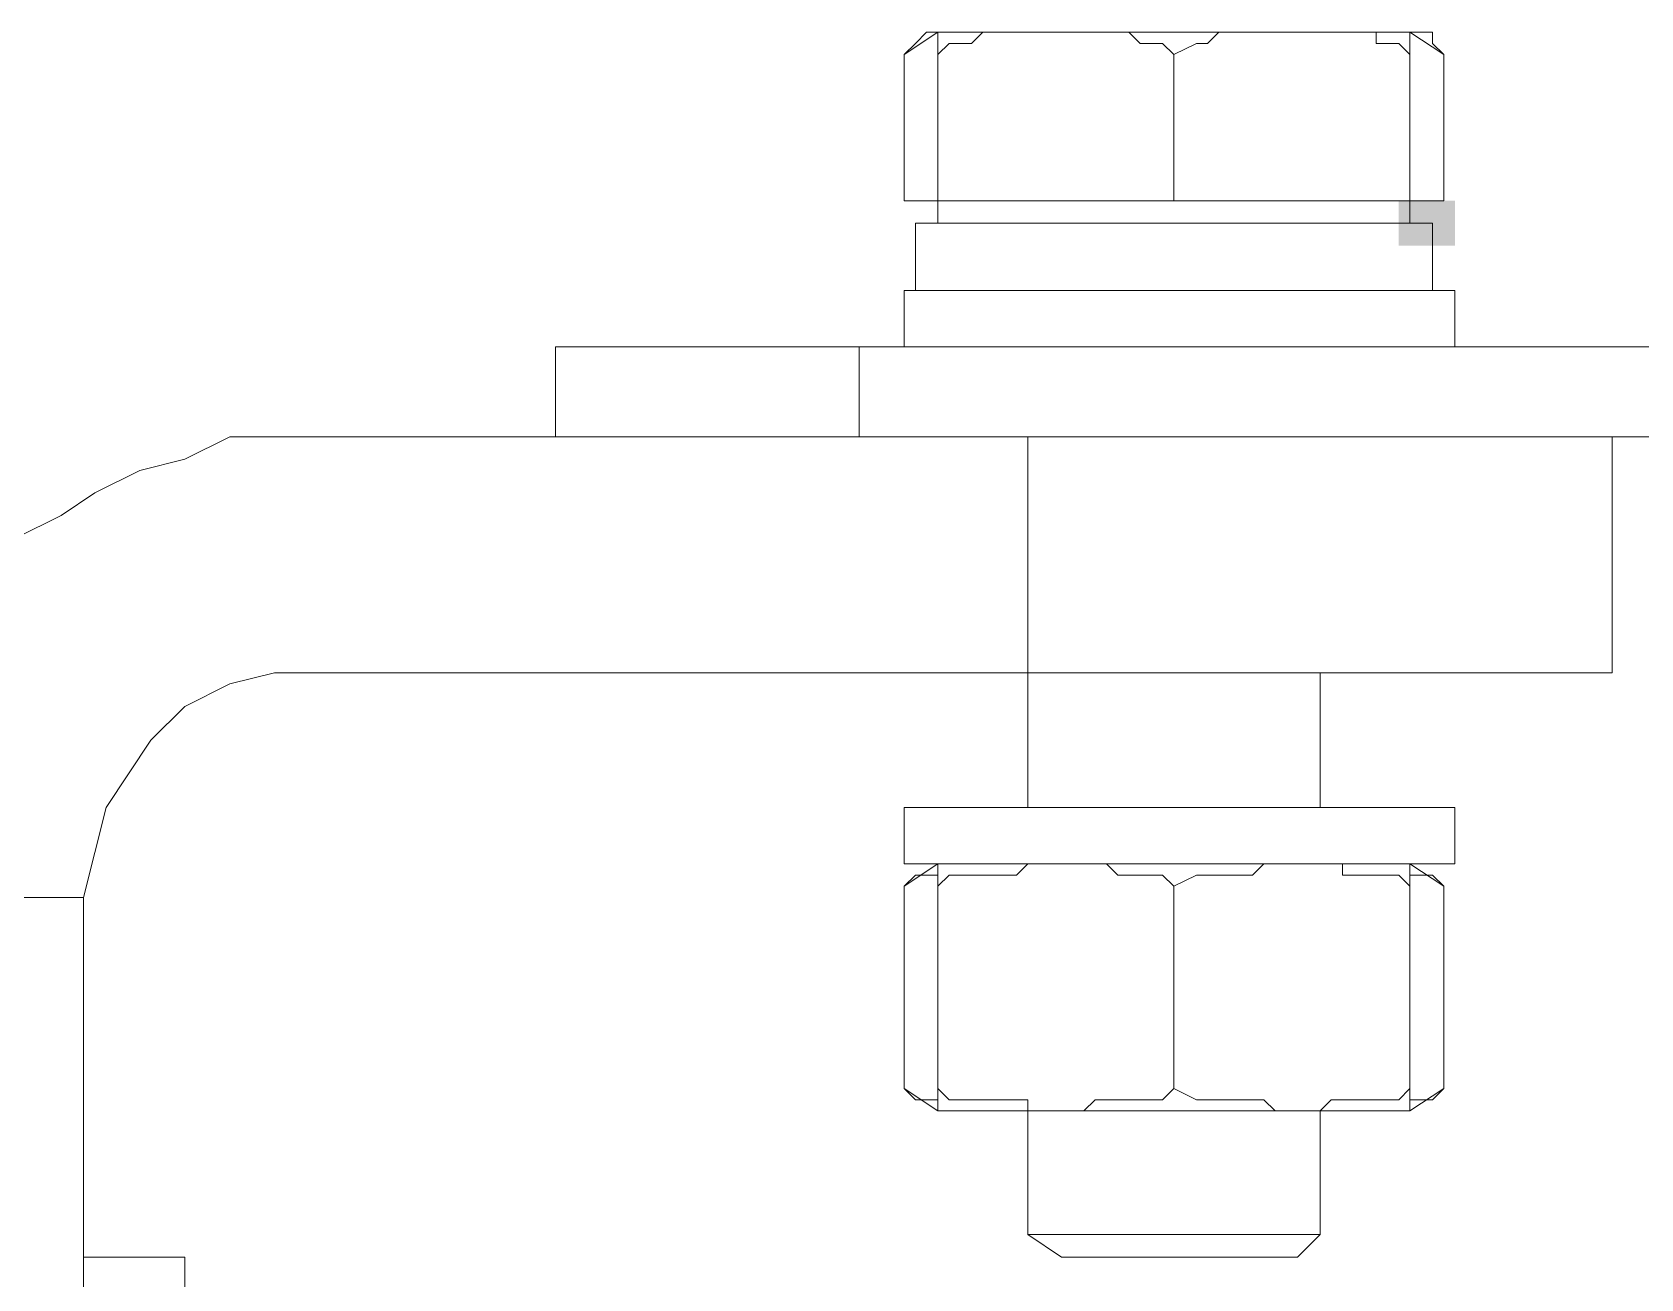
# Model space of a CAD drawing. Header units: millimetres. Extents: x 1341 to 37388, y -13954 to 1849.
# Drawn here: x 29642.68 to 29687.94, y 440.67 to 475.76 of the extents above; entities that cross this region are included whole.
import ezdxf

# ---------------------------------------------------------------- set-up
doc = ezdxf.new("R2010")
doc.units = ezdxf.units.MM
doc.layers.add('COMPONENTE', color=3, linetype='Continuous')

# ---------------------------------------------------------------- blocks, each defined once
blk = doc.blocks.new('TRANFORMADOR_IP00_TRAEL_VISTA_FRONT')
at = {"layer": 'COMPONENTE', "linetype": 'Continuous', "lineweight": 0}
blk.add_hatch(color=256, dxfattribs=at).paths.add_polyline_path([(5256.958, 3595.989), (5256.958, 3594.724), (5258.54, 3594.724), (5258.54, 3595.989)])
for points in [[(5243.99, 3600.734), (5243.041, 3600.101)], [(5243.357, 3600.417), (5243.673, 3600.734)], [(5243.673, 3600.734), (5243.673, 3600.734)], [(5243.673, 3600.734), (5243.99, 3600.734)], [(5243.99, 3600.734), (5243.99, 3600.734)], [(5243.99, 3600.734), (5243.99, 3600.734)], [(5243.99, 3600.734), (5243.99, 3600.734)], [(5243.99, 3600.734), (5243.99, 3600.734)], [(5243.99, 3600.734), (5243.99, 3600.734)], [(5243.99, 3600.734), (5243.99, 3600.734)], [(5243.99, 3600.734), (5243.99, 3600.734)], [(5243.99, 3600.734), (5243.99, 3600.734)], [(5243.99, 3600.734), (5243.99, 3600.417)], [(5247.469, 3600.734), (5243.99, 3600.734)], [(5243.99, 3600.734), (5243.99, 3600.734)], [(5243.99, 3600.734), (5243.99, 3600.734)], [(5243.99, 3600.734), (5243.99, 3600.734)], [(5243.99, 3600.734), (5243.99, 3600.734)], [(5244.939, 3600.417), (5245.255, 3600.734)], [(5245.255, 3600.734), (5245.571, 3600.734)], [(5245.571, 3600.734), (5245.571, 3600.734)], [(5245.571, 3600.734), (5245.887, 3600.734)], [(5245.887, 3600.734), (5246.204, 3600.734)], [(5246.204, 3600.734), (5246.52, 3600.734)], [(5246.52, 3600.734), (5246.52, 3600.734)], [(5246.52, 3600.734), (5246.52, 3600.734)], [(5246.52, 3600.734), (5246.836, 3600.734)], [(5246.836, 3600.734), (5247.469, 3600.734)], [(5247.469, 3600.734), (5247.469, 3600.734)], [(5247.469, 3600.734), (5247.785, 3600.734)], [(5253.795, 3600.734), (5247.469, 3600.734)], [(5247.785, 3600.734), (5248.102, 3600.734)], [(5248.102, 3600.734), (5248.102, 3600.734)], [(5248.102, 3600.734), (5248.418, 3600.734)], [(5248.418, 3600.734), (5248.734, 3600.734)], [(5248.734, 3600.734), (5249.051, 3600.734)], [(5249.051, 3600.734), (5249.051, 3600.734)], [(5249.051, 3600.734), (5249.367, 3600.734)], [(5249.367, 3600.734), (5249.367, 3600.734)], [(5249.367, 3600.734), (5249.683, 3600.417)], [(5251.581, 3600.417), (5251.897, 3600.734)], [(5251.897, 3600.734), (5252.214, 3600.734)], [(5252.214, 3600.734), (5252.214, 3600.734)], [(5252.214, 3600.734), (5252.53, 3600.734)], [(5252.53, 3600.734), (5252.846, 3600.734)], [(5252.846, 3600.734), (5253.163, 3600.734)], [(5253.163, 3600.734), (5253.163, 3600.734)], [(5253.163, 3600.734), (5253.479, 3600.734)], [(5253.479, 3600.734), (5253.795, 3600.734)], [(5253.795, 3600.734), (5253.795, 3600.734)], [(5253.795, 3600.734), (5254.112, 3600.734)], [(5257.275, 3600.734), (5253.795, 3600.734)], [(5254.112, 3600.734), (5254.428, 3600.734)], [(5254.428, 3600.734), (5254.744, 3600.734)], [(5254.744, 3600.734), (5254.744, 3600.734)], [(5254.744, 3600.734), (5255.06, 3600.734)], [(5255.06, 3600.734), (5255.377, 3600.734)], [(5255.377, 3600.734), (5255.377, 3600.734)], [(5255.377, 3600.734), (5255.693, 3600.734)], [(5255.693, 3600.734), (5256.009, 3600.734)], [(5256.009, 3600.734), (5256.326, 3600.734)], [(5256.326, 3600.734), (5256.326, 3600.417)], [(5258.224, 3600.101), (5257.275, 3600.734)], [(5257.275, 3600.417), (5257.275, 3600.734)], [(5257.275, 3600.734), (5257.275, 3600.734)], [(5257.275, 3600.734), (5257.275, 3600.734)], [(5257.275, 3600.734), (5257.275, 3600.734)], [(5257.275, 3600.734), (5257.275, 3600.734)], [(5257.275, 3600.734), (5257.275, 3600.734)], [(5257.275, 3600.734), (5257.275, 3600.734)], [(5257.275, 3600.734), (5257.275, 3600.734)], [(5257.275, 3600.734), (5257.275, 3600.734)], [(5257.275, 3600.734), (5257.591, 3600.734)], [(5257.591, 3600.734), (5257.591, 3600.734)], [(5257.591, 3600.734), (5257.591, 3600.734)], [(5257.591, 3600.734), (5257.591, 3600.734)], [(5257.591, 3600.734), (5257.907, 3600.734)], [(5257.907, 3600.734), (5257.907, 3600.417)], [(5243.041, 3600.101), (5243.357, 3600.417)], [(5243.357, 3600.417), (5243.357, 3600.417)], [(5243.357, 3600.417), (5243.357, 3600.417)], [(5243.99, 3600.101), (5244.306, 3600.417)], [(5243.99, 3600.417), (5243.99, 3600.417)], [(5243.99, 3600.417), (5243.99, 3600.417)], [(5243.99, 3600.417), (5243.99, 3600.417)], [(5243.99, 3600.417), (5243.99, 3600.101)], [(5244.306, 3600.417), (5244.622, 3600.417)], [(5244.622, 3600.417), (5244.939, 3600.417)], [(5244.939, 3600.417), (5244.939, 3600.417)], [(5249.683, 3600.417), (5249.683, 3600.417)], [(5249.683, 3600.417), (5250.316, 3600.417)], [(5250.316, 3600.417), (5250.632, 3600.101)], [(5250.632, 3600.101), (5251.265, 3600.417)], [(5251.265, 3600.417), (5251.265, 3600.417)], [(5251.265, 3600.417), (5251.265, 3600.417)], [(5251.265, 3600.417), (5251.581, 3600.417)], [(5256.326, 3600.417), (5256.326, 3600.417)], [(5256.326, 3600.417), (5256.958, 3600.417)], [(5256.958, 3600.417), (5257.275, 3600.101)], [(5257.275, 3600.101), (5257.275, 3600.417)], [(5257.275, 3600.417), (5257.275, 3600.417)], [(5257.275, 3600.417), (5257.275, 3600.417)], [(5257.275, 3600.417), (5257.275, 3600.417)], [(5257.907, 3600.417), (5257.907, 3600.417)], [(5257.907, 3600.417), (5257.907, 3600.417)], [(5257.907, 3600.417), (5258.224, 3600.101)], [(5243.041, 3595.989), (5243.041, 3600.101)], [(5243.99, 3595.989), (5243.99, 3600.101)], [(5250.632, 3595.989), (5250.632, 3600.101)], [(5257.275, 3595.989), (5257.275, 3600.101)], [(5258.224, 3595.989), (5258.224, 3600.101)], [(5243.99, 3595.989), (5243.041, 3595.989)], [(5243.99, 3595.989), (5243.99, 3595.356)], [(5247.469, 3595.989), (5243.99, 3595.989)], [(5250.632, 3595.989), (5247.469, 3595.989)], [(5253.795, 3595.989), (5250.632, 3595.989)], [(5257.275, 3595.989), (5253.795, 3595.989)], [(5257.275, 3595.356), (5257.275, 3595.989)], [(5258.224, 3595.989), (5257.275, 3595.989)], [(5243.357, 3595.356), (5243.357, 3593.458)], [(5243.357, 3595.356), (5257.907, 3595.356)], [(5257.907, 3593.458), (5257.907, 3595.356)], [(5257.907, 3595.356), (5257.907, 3593.458)], [(5243.041, 3593.458), (5243.041, 3591.877)], [(5243.041, 3593.458), (5258.54, 3593.458)], [(5258.54, 3591.877), (5258.54, 3593.458)], [(5233.235, 3589.346), (5233.235, 3591.877)], [(5233.235, 3591.877), (5241.775, 3591.877)], [(5241.775, 3591.877), (5241.775, 3589.346)], [(5285.182, 3591.877), (5241.775, 3591.877)], [(5226.593, 3589.346), (5225.327, 3589.346), (5224.062, 3589.346), (5222.797, 3588.714), (5221.532, 3588.397), (5220.266, 3587.765), (5219.317, 3587.132), (5218.052, 3586.5), (5217.103, 3585.551), (5216.471, 3584.602), (5215.522, 3583.653), (5214.889, 3582.388), (5214.573, 3581.439), (5213.94, 3580.173), (5213.624, 3578.908), (5213.308, 3577.643), (5213.308, 3576.378)], [(5246.52, 3589.346), (5226.593, 3589.346)], [(5246.52, 3582.704), (5246.52, 3589.346)], [(5246.52, 3589.346), (5262.968, 3589.346)], [(5285.182, 3589.346), (5262.968, 3589.346)], [(5262.968, 3589.346), (5262.968, 3582.704)], [(5226.593, 3582.704), (5225.327, 3582.704), (5224.062, 3582.388), (5222.797, 3581.755), (5221.848, 3580.806), (5221.215, 3579.857), (5220.583, 3578.908), (5220.266, 3577.643), (5219.95, 3576.378)], [(5226.593, 3582.704), (5246.52, 3582.704)], [(5246.52, 3582.704), (5246.52, 3578.908)], [(5262.968, 3582.704), (5246.52, 3582.704)], [(5254.744, 3578.908), (5254.744, 3582.704)], [(5243.041, 3578.908), (5243.041, 3577.327)], [(5243.041, 3578.908), (5258.54, 3578.908)], [(5258.54, 3577.327), (5258.54, 3578.908)], [(5243.99, 3577.327), (5243.041, 3576.694)], [(5243.041, 3577.327), (5258.54, 3577.327)], [(5243.99, 3577.01), (5243.99, 3577.327)], [(5243.99, 3577.327), (5243.99, 3577.327)], [(5243.99, 3577.327), (5243.99, 3577.327)], [(5246.204, 3577.01), (5246.52, 3577.327)], [(5246.52, 3577.327), (5246.52, 3577.327)], [(5246.52, 3577.327), (5246.52, 3577.327)], [(5246.52, 3577.327), (5246.836, 3577.327)], [(5246.836, 3577.327), (5247.469, 3577.327)], [(5247.469, 3577.327), (5247.469, 3577.327)], [(5247.469, 3577.327), (5247.785, 3577.327)], [(5247.785, 3577.327), (5248.102, 3577.327)], [(5248.102, 3577.327), (5248.102, 3577.327)], [(5248.102, 3577.327), (5248.418, 3577.327)], [(5248.418, 3577.327), (5248.734, 3577.327)], [(5248.734, 3577.327), (5249.051, 3577.01)], [(5252.846, 3577.01), (5253.163, 3577.327)], [(5253.163, 3577.327), (5253.163, 3577.327)], [(5253.163, 3577.327), (5253.479, 3577.327)], [(5253.479, 3577.327), (5253.795, 3577.327)], [(5253.795, 3577.327), (5253.795, 3577.327)], [(5253.795, 3577.327), (5254.112, 3577.327)], [(5254.112, 3577.327), (5254.428, 3577.327)], [(5254.428, 3577.327), (5254.744, 3577.327)], [(5254.744, 3577.327), (5254.744, 3577.327)], [(5254.744, 3577.327), (5255.06, 3577.327)], [(5255.06, 3577.327), (5255.377, 3577.327)], [(5255.377, 3577.327), (5255.377, 3577.01)], [(5258.224, 3576.694), (5257.275, 3577.327)], [(5257.275, 3577.01), (5257.275, 3577.327)], [(5257.275, 3577.327), (5257.275, 3577.327)], [(5257.275, 3577.327), (5257.275, 3577.327)], [(5243.041, 3576.694), (5243.357, 3577.01)], [(5243.041, 3576.694), (5243.041, 3571)], [(5243.357, 3577.01), (5243.357, 3577.01)], [(5243.357, 3577.01), (5243.357, 3577.01)], [(5243.357, 3577.01), (5243.673, 3577.01)], [(5243.673, 3577.01), (5243.673, 3577.01)], [(5243.673, 3577.01), (5243.99, 3577.01)], [(5243.99, 3577.01), (5243.99, 3577.01)], [(5243.99, 3577.01), (5243.99, 3577.01)], [(5243.99, 3577.01), (5243.99, 3577.01)], [(5243.99, 3577.01), (5243.99, 3577.01)], [(5243.99, 3576.694), (5244.306, 3577.01)], [(5243.99, 3576.694), (5243.99, 3577.01)], [(5243.99, 3577.01), (5243.99, 3577.01)], [(5243.99, 3577.01), (5243.99, 3577.01)], [(5243.99, 3577.01), (5243.99, 3577.01)], [(5243.99, 3577.01), (5243.99, 3577.01)], [(5243.99, 3577.01), (5243.99, 3577.01)], [(5243.99, 3577.01), (5243.99, 3577.01)], [(5243.99, 3577.01), (5243.99, 3577.01)], [(5243.99, 3577.01), (5243.99, 3577.01)], [(5243.99, 3577.01), (5243.99, 3577.01)], [(5243.99, 3576.694), (5243.99, 3571)], [(5244.306, 3577.01), (5244.622, 3577.01)], [(5244.622, 3577.01), (5244.939, 3577.01)], [(5244.939, 3577.01), (5244.939, 3577.01)], [(5244.939, 3577.01), (5245.255, 3577.01)], [(5245.255, 3577.01), (5245.571, 3577.01)], [(5245.571, 3577.01), (5245.571, 3577.01)], [(5245.571, 3577.01), (5245.887, 3577.01)], [(5245.887, 3577.01), (5246.204, 3577.01)], [(5249.051, 3577.01), (5249.051, 3577.01)], [(5249.051, 3577.01), (5249.367, 3577.01)], [(5249.367, 3577.01), (5249.367, 3577.01)], [(5249.367, 3577.01), (5249.683, 3577.01)], [(5249.683, 3577.01), (5249.683, 3577.01)], [(5249.683, 3577.01), (5250.316, 3577.01)], [(5250.316, 3577.01), (5250.632, 3576.694)], [(5250.632, 3576.694), (5251.265, 3577.01)], [(5250.632, 3576.694), (5250.632, 3571)], [(5251.265, 3577.01), (5251.265, 3577.01)], [(5251.265, 3577.01), (5251.265, 3577.01)], [(5251.265, 3577.01), (5251.581, 3577.01)], [(5251.581, 3577.01), (5251.897, 3577.01)], [(5251.897, 3577.01), (5252.214, 3577.01)], [(5252.214, 3577.01), (5252.214, 3577.01)], [(5252.214, 3577.01), (5252.53, 3577.01)], [(5252.53, 3577.01), (5252.846, 3577.01)], [(5255.377, 3577.01), (5255.693, 3577.01)], [(5255.693, 3577.01), (5256.009, 3577.01)], [(5256.009, 3577.01), (5256.326, 3577.01)], [(5256.326, 3577.01), (5256.326, 3577.01)], [(5256.326, 3577.01), (5256.326, 3577.01)], [(5256.326, 3577.01), (5256.958, 3577.01)], [(5256.958, 3577.01), (5257.275, 3576.694)], [(5257.275, 3577.01), (5257.591, 3577.01)], [(5257.275, 3576.694), (5257.275, 3577.01)], [(5257.275, 3577.01), (5257.275, 3577.01)], [(5257.275, 3577.01), (5257.275, 3577.01)], [(5257.275, 3577.01), (5257.275, 3577.01)], [(5257.275, 3577.01), (5257.275, 3577.01)], [(5257.275, 3577.01), (5257.275, 3577.01)], [(5257.275, 3577.01), (5257.275, 3577.01)], [(5257.275, 3577.01), (5257.275, 3577.01)], [(5257.275, 3577.01), (5257.275, 3577.01)], [(5257.275, 3577.01), (5257.275, 3577.01)], [(5257.275, 3576.694), (5257.275, 3571)], [(5257.591, 3577.01), (5257.591, 3577.01)], [(5257.591, 3577.01), (5257.591, 3577.01)], [(5257.591, 3577.01), (5257.591, 3577.01)], [(5257.591, 3577.01), (5257.907, 3577.01)], [(5257.907, 3577.01), (5257.907, 3577.01)], [(5257.907, 3577.01), (5257.907, 3577.01)], [(5257.907, 3577.01), (5257.907, 3577.01)], [(5257.907, 3577.01), (5258.224, 3576.694)], [(5258.224, 3576.694), (5258.224, 3571)], [(5213.308, 3576.378), (5219.95, 3576.378)], [(5219.95, 3576.378), (5219.95, 3559.613)], [(5243.041, 3571), (5243.99, 3570.368)], [(5243.041, 3571), (5243.357, 3570.684)], [(5243.357, 3570.684), (5243.357, 3570.684)], [(5243.357, 3570.684), (5243.357, 3570.684)], [(5243.357, 3570.684), (5243.673, 3570.684)], [(5243.673, 3570.684), (5243.673, 3570.684)], [(5243.673, 3570.684), (5243.99, 3570.684)], [(5243.99, 3571), (5244.306, 3570.684)], [(5243.99, 3571), (5243.99, 3570.684)], [(5243.99, 3570.684), (5243.99, 3570.684)], [(5243.99, 3570.684), (5243.99, 3570.684)], [(5243.99, 3570.684), (5243.99, 3570.684)], [(5243.99, 3570.684), (5243.99, 3570.684)], [(5243.99, 3570.684), (5243.99, 3570.684)], [(5243.99, 3570.684), (5243.99, 3570.684)], [(5243.99, 3570.684), (5243.99, 3570.684)], [(5243.99, 3570.684), (5243.99, 3570.684)], [(5243.99, 3570.684), (5243.99, 3570.684)], [(5243.99, 3570.684), (5243.99, 3570.684)], [(5243.99, 3570.684), (5243.99, 3570.684)], [(5243.99, 3570.684), (5243.99, 3570.684)], [(5243.99, 3570.684), (5243.99, 3570.684)], [(5243.99, 3570.684), (5243.99, 3570.684)], [(5243.99, 3570.684), (5243.99, 3570.368)], [(5244.306, 3570.684), (5244.622, 3570.684)], [(5244.622, 3570.684), (5244.939, 3570.684)], [(5244.939, 3570.684), (5244.939, 3570.684)], [(5244.939, 3570.684), (5245.255, 3570.684)], [(5245.255, 3570.684), (5245.571, 3570.684)], [(5245.571, 3570.684), (5245.571, 3570.684)], [(5245.571, 3570.684), (5245.887, 3570.684)], [(5245.887, 3570.684), (5246.204, 3570.684)], [(5246.204, 3570.684), (5246.52, 3570.684)], [(5246.52, 3570.684), (5246.52, 3570.684)], [(5246.52, 3570.684), (5246.52, 3570.368)], [(5248.102, 3570.368), (5248.418, 3570.684)], [(5248.418, 3570.684), (5248.734, 3570.684)], [(5248.734, 3570.684), (5249.051, 3570.684)], [(5249.051, 3570.684), (5249.051, 3570.684)], [(5249.051, 3570.684), (5249.367, 3570.684)], [(5249.367, 3570.684), (5249.367, 3570.684)], [(5249.367, 3570.684), (5249.683, 3570.684)], [(5249.683, 3570.684), (5249.683, 3570.684)], [(5249.683, 3570.684), (5250.316, 3570.684)], [(5250.316, 3570.684), (5250.632, 3571)], [(5250.632, 3571), (5251.265, 3570.684)], [(5251.265, 3570.684), (5251.265, 3570.684)], [(5251.265, 3570.684), (5251.265, 3570.684)], [(5251.265, 3570.684), (5251.581, 3570.684)], [(5251.581, 3570.684), (5251.897, 3570.684)], [(5251.897, 3570.684), (5252.214, 3570.684)], [(5252.214, 3570.684), (5252.214, 3570.684)], [(5252.214, 3570.684), (5252.53, 3570.684)], [(5252.53, 3570.684), (5252.846, 3570.684)], [(5252.846, 3570.684), (5253.163, 3570.684)], [(5253.163, 3570.684), (5253.163, 3570.684)], [(5253.163, 3570.684), (5253.479, 3570.368)], [(5254.744, 3570.368), (5255.06, 3570.684)], [(5255.06, 3570.684), (5255.377, 3570.684)], [(5255.377, 3570.684), (5255.377, 3570.684)], [(5255.377, 3570.684), (5255.693, 3570.684)], [(5255.693, 3570.684), (5256.009, 3570.684)], [(5256.009, 3570.684), (5256.326, 3570.684)], [(5256.326, 3570.684), (5256.326, 3570.684)], [(5256.326, 3570.684), (5256.326, 3570.684)], [(5256.326, 3570.684), (5256.958, 3570.684)], [(5256.958, 3570.684), (5257.275, 3571)], [(5257.275, 3570.368), (5258.224, 3571)], [(5257.275, 3571), (5257.275, 3570.684)], [(5257.275, 3570.684), (5257.591, 3570.684)], [(5257.275, 3570.684), (5257.275, 3570.684)], [(5257.275, 3570.684), (5257.275, 3570.684)], [(5257.275, 3570.684), (5257.275, 3570.684)], [(5257.275, 3570.684), (5257.275, 3570.684)], [(5257.275, 3570.684), (5257.275, 3570.684)], [(5257.275, 3570.684), (5257.275, 3570.684)], [(5257.275, 3570.684), (5257.275, 3570.684)], [(5257.275, 3570.684), (5257.275, 3570.684)], [(5257.275, 3570.684), (5257.275, 3570.684)], [(5257.275, 3570.684), (5257.275, 3570.684)], [(5257.275, 3570.684), (5257.275, 3570.368)], [(5257.591, 3570.684), (5257.591, 3570.684)], [(5257.591, 3570.684), (5257.591, 3570.684)], [(5257.591, 3570.684), (5257.591, 3570.684)], [(5257.591, 3570.684), (5257.907, 3570.684)], [(5257.907, 3570.684), (5258.224, 3571)], [(5257.907, 3570.684), (5257.907, 3570.684)], [(5257.907, 3570.684), (5257.907, 3570.684)], [(5257.907, 3570.684), (5257.907, 3570.684)], [(5243.99, 3570.368), (5243.99, 3570.368)], [(5247.469, 3570.368), (5243.99, 3570.368)], [(5246.52, 3570.368), (5246.52, 3566.888)], [(5246.52, 3570.368), (5246.836, 3570.368)], [(5246.836, 3570.368), (5247.469, 3570.368)], [(5247.469, 3570.368), (5247.469, 3570.368)], [(5247.469, 3570.368), (5247.785, 3570.368)], [(5253.795, 3570.368), (5247.469, 3570.368)], [(5247.785, 3570.368), (5248.102, 3570.368)], [(5248.102, 3570.368), (5248.102, 3570.368)], [(5253.479, 3570.368), (5253.795, 3570.368)], [(5253.795, 3570.368), (5253.795, 3570.368)], [(5253.795, 3570.368), (5254.112, 3570.368)], [(5257.275, 3570.368), (5253.795, 3570.368)], [(5254.112, 3570.368), (5254.428, 3570.368)], [(5254.428, 3570.368), (5254.744, 3570.368)], [(5254.744, 3566.888), (5254.744, 3570.368)], [(5254.744, 3570.368), (5254.744, 3570.368)], [(5257.275, 3570.368), (5257.275, 3570.368)], [(5246.52, 3566.888), (5247.469, 3566.256)], [(5246.52, 3566.888), (5254.744, 3566.888)], [(5254.112, 3566.256), (5254.744, 3566.888)], [(5222.797, 3566.256), (5219.95, 3566.256)], [(5222.797, 3552.022), (5222.797, 3566.256)], [(5247.469, 3566.256), (5254.112, 3566.256)]]:
    blk.add_lwpolyline(points, dxfattribs=at)

msp = doc.modelspace()

# ---------------------------------------------------------------- block references
at = {"linetype": 'ByBlock'}
msp.add_blockref('TRANFORMADOR_IP00_TRAEL_VISTA_FRONT', (24424.173, -3124.971), dxfattribs=at)

doc.saveas('drawing.dxf')
